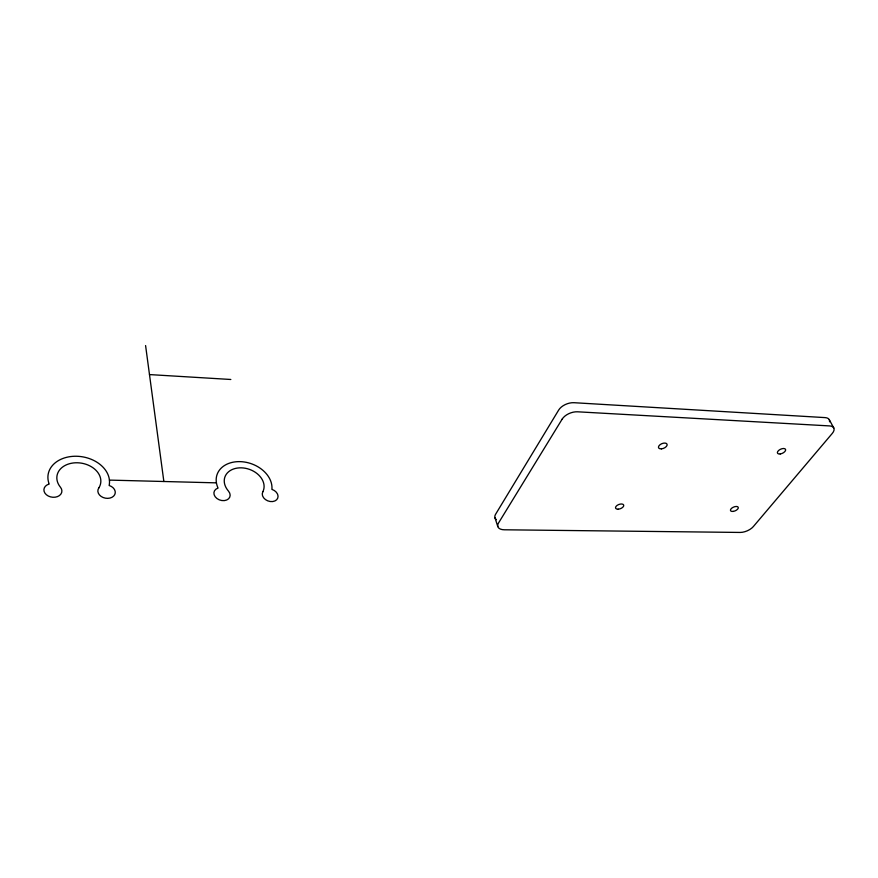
<?xml version="1.0" encoding="UTF-8"?>
<svg xmlns="http://www.w3.org/2000/svg" width="878" height="878" viewBox="0 0 878 878"><rect width="100%" height="100%" fill="white"/><g stroke="black" fill="none" stroke-linecap="round" stroke-linejoin="round"><path stroke-width="1.32" d="M109.432 480.101L216.427 482.856M149.479 374.577L230.826 379.483M829.293 419.706L833.793 427.992M494.94 517.669L497.782 526.504M145.583 345.559L163.857 481.495M829.545 421.791A11.238 5.641 -26.1 0 0 825.111 417.61L574.036 402.706A12.051 7.079 -21.2 0 0 558.671 410.059L495.598 514.267A10.975 5.937 -18.1 0 0 495.565 518.854M496.421 519.644A10.975 5.937 -18.1 0 1 495.949 519.271M262.862 491.735L262.774 491.91A8.121 6.102 20.2 0 0 267.647 500.811A8.121 6.102 20.2 0 0 277.744 498.111A8.121 6.102 20.2 0 0 272.059 489.43L271.895 489.386A28.546 21.368 18.7 0 0 240.001 461.63A28.546 21.368 18.7 0 0 218.062 488.102L217.92 488.135A8.297 6.267 17.5 0 0 215.176 496.75A8.297 6.267 17.5 0 0 226.689 500.01A8.297 6.267 17.5 0 0 228.478 491.12L227.852 490.363A20.392 15.255 18.7 0 1 241.241 467.831A20.392 15.255 18.7 0 1 263.115 491.186L262.862 491.735M562.139 419.168L498.452 523.123A11.03 5.905 -18 0 0 504.246 529.785L740.165 532.441A10.229 4.84 -22.9 0 0 753.324 526.602L832.234 433.469A11.293 5.608 -25.9 0 0 829.6 425.918L577.603 411.804A12.116 7.046 -21.1 0 0 562.139 419.168M98.808 487.948L98.687 488.135A8.791 6.629 10.9 0 0 103.132 497.508A8.791 6.629 10.9 0 0 114.711 494.687A8.791 6.629 10.9 0 0 109.322 485.545L109.146 485.501A31.004 23.124 9.7 0 0 76.66 456.253A31.004 23.124 9.7 0 0 49.179 484.063L49.003 484.096A9.043 6.772 8.1 0 0 44.954 493.173A9.043 6.772 8.1 0 0 57.454 496.619A9.043 6.772 8.1 0 0 60.472 487.257L59.858 486.467A22.148 16.517 9.7 0 1 77.363 462.772A22.148 16.517 9.7 0 1 99.159 487.378L98.808 487.948M618.145 509.196A4.346 2.261 -20.9 0 0 623.709 505.124A4.346 2.261 -20.9 0 0 617.014 505.454A4.346 2.261 -20.9 0 0 618.145 509.196M733.119 511.413A4.192 2.041 -23.1 0 0 738.233 507.319A4.192 2.041 -23.1 0 0 731.758 508.153A4.192 2.041 -23.1 0 0 733.119 511.413M780.224 453.959A4.456 2.239 -24.9 0 0 785.569 449.426A4.456 2.239 -24.9 0 0 778.731 450.381A4.456 2.239 -24.9 0 0 780.224 453.959M661.452 448.856A4.609 2.491 -22.8 0 0 667.06 444.213A4.609 2.491 -22.8 0 0 659.894 444.828A4.609 2.491 -22.8 0 0 661.452 448.856"/></g></svg>
